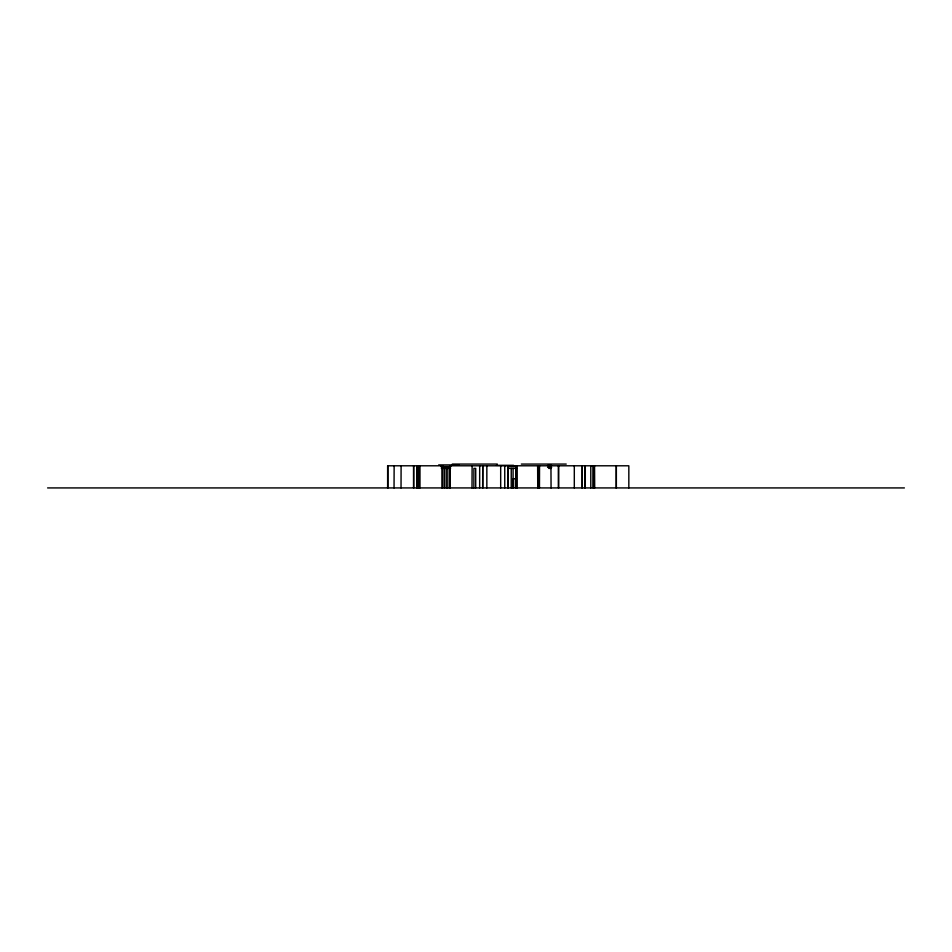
<?xml version="1.0" encoding="UTF-8"?>
<svg xmlns="http://www.w3.org/2000/svg" width="952" height="952" viewBox="0 0 952 952"><rect width="100%" height="100%" fill="white"/><g stroke="black" fill="none" stroke-linecap="round" stroke-linejoin="round"><path stroke-width="1.43" d="M452.283 464.076L497.313 464.076M521.339 464.076L566.226 464.076M438.682 464.909L458.816 464.909M496.444 465.326L513.556 465.326M547.555 465.492L551.672 465.492M441.359 466.539L450.57 466.539M507.725 466.539L516.591 466.539M441.002 466.754L450.784 466.754M547.555 467.337L551.672 467.337M441.359 468.384L450.57 468.384M507.725 468.384L516.591 468.384M548.721 468.384L551.351 468.384M516.4 478.701L513.378 478.701L513.378 487.924M47.6 487.924L904.4 487.924M628.832 487.924L628.832 465.79L449.844 465.79L449.844 487.924M616.361 465.79L616.361 487.924M616.265 465.79L616.265 487.924M594.56 465.79L594.691 487.924M593.405 465.79L593.405 487.924M593.215 465.79L593.191 487.924M590.787 465.79L590.787 487.924M585.302 465.79L585.302 487.924M585.04 465.79L585.04 487.924M574.306 465.79L574.306 487.924M558.634 465.79L558.634 487.924M558.408 465.79L558.408 487.924M550.946 465.79L551.065 487.924M539.534 465.79L539.463 487.924M539.046 465.79L539.022 487.924M537.642 465.79L537.737 487.924M517.186 465.79L517.222 487.924M516.163 465.79L516.163 487.924M515.913 465.79L515.913 487.924M513.509 478.701L513.509 487.924M513.08 468.384L513.08 487.924M511.236 468.384L511.236 487.924M508.154 465.79L508.154 487.924M507.928 465.79L507.928 487.924M504.75 465.79L504.75 487.924M500.681 465.79L500.681 487.924M486.841 465.79L486.841 487.924M479.689 465.79L479.653 487.924M475.714 487.924L475.714 468.384L473.906 468.384L473.87 487.924M472.121 465.79L472.002 487.924M450.034 465.79L450.034 487.924M447.833 468.384L447.833 487.924M446.238 468.384L446.238 487.924M444.394 468.384L444.394 487.924M442.668 487.924L442.668 465.79L387.631 465.79L387.631 487.924M441.966 465.79L441.966 487.924M419.975 465.79L419.975 487.924M418.916 465.79L418.916 487.924M418.725 465.79L418.761 487.924M416.928 465.79L416.928 487.924M416.774 465.79L416.774 487.924M413.656 465.79L413.656 487.924M413.596 465.79L413.596 487.924M401.101 465.79L401.03 487.924M394.14 465.79L394.045 487.924M387.857 465.79L387.857 487.924M582.255 487.924L582.255 465.79L582.219 487.924M482.735 487.924L482.735 465.79L482.664 487.924"/></g></svg>
